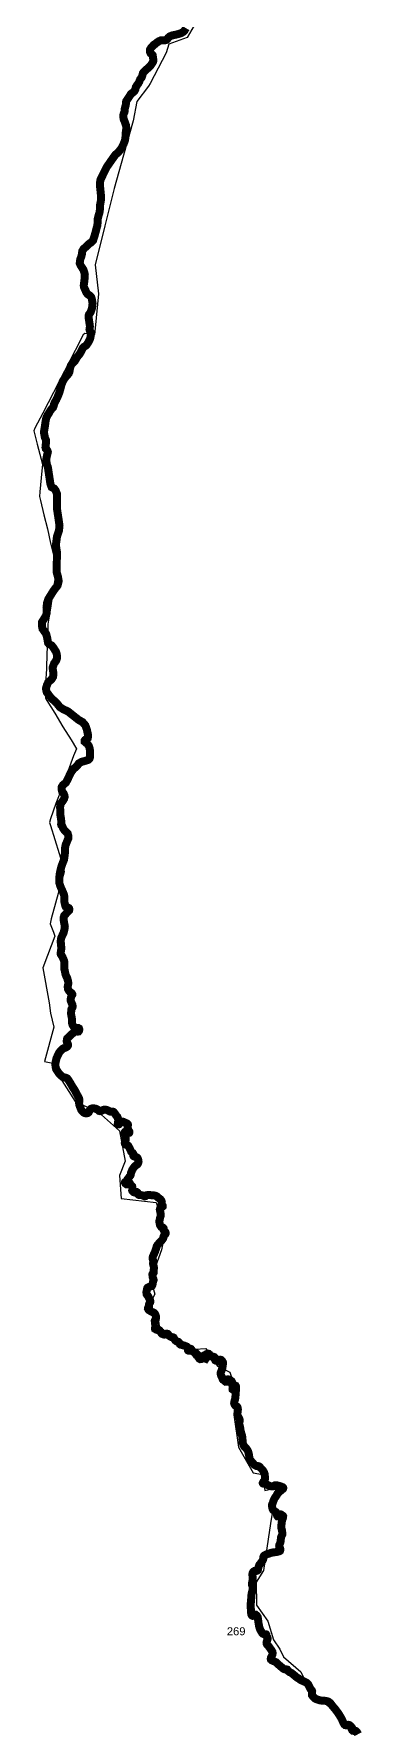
# Model space of a CAD drawing. Header units: metres. Extents: x 291186 to 378809, y 1824167 to 1998918.
# Drawn here: x 319275 to 321328, y 1846310 to 1856906 of the extents above; entities that cross this region are included whole.
import ezdxf

# ---------------------------------------------------------------- set-up
doc = ezdxf.new("R2010")
doc.units = ezdxf.units.M
for name, color, linetype in [('ARTIFICIALLY PROTECTED', 10, 'Continuous'), ('COASTLINE', 5, 'Continuous'), ('DISTRICT BOUNDRY', 86, 'Continuous')]:
    doc.layers.add(name, color=color, linetype=linetype)
doc.styles.get("Standard").update_dxf_attribs({"font": 'arial.ttf'})

msp = doc.modelspace()

# ---------------------------------------------------------------- linework, layer by layer
at = {"layer": 'ARTIFICIALLY PROTECTED', "const_width": 50, "flags": 128}
msp.add_lwpolyline([(320672.3574456022, 1847306.209012638), (320663.2188626145, 1847303.544322553), (320654.5097992783, 1847304.00599892), (320648.4702162367, 1847300.641995507), (320647.1301202862, 1847299.302945944), (320643.5987993441, 1847293.095053313), (320642.1367018266, 1847285.304433528), (320642.0156609022, 1847277.027047155), (320643.5987993441, 1847266.314650654), (320643.9638434024, 1847257.392754712), (320642.8677505855, 1847245.82866383), (320640.3105208934, 1847233.290451178), (320640.3047570399, 1847214.497258438), (320643.959040191, 1847201.715368196), (320643.959040191, 1847190.516205107), (320640.7889207382, 1847178.7808336), (320636.5265510375, 1847161.860544468), (320635.3046140847, 1847143.445228571), (320633.8434772097, 1847128.107666592), (320632.2574568409, 1847108.225576406), (320630.3092743409, 1847091.913892657), (320631.5235261556, 1847072.872313581), (320634.0778739207, 1847057.370534095), (320633.5908282957, 1847043.371433086), (320634.8089226793, 1847033.268230562), (320637.2441508045, 1847028.520637695), (320640.6544308219, 1847025.355771982), (320644.3077533307, 1847024.016722419), (320647.5960317815, 1847024.990844189), (320651.8584014822, 1847032.415947587), (320662.0230272887, 1847031.317613822), (320669.7416007602, 1847025.001272319), (320675.353708455, 1847015.883823479), (320679.9360534117, 1846980.55617666), (320685.011126463, 1846952.97528723), (320691.6712592409, 1846935.222727293), (320698.7963428716, 1846924.173655474), (320702.5390051104, 1846917.066392411), (320708.0281149751, 1846912.078653513), (320716.3866632659, 1846908.711900327), (320721.5020832922, 1846909.211027372), (320723.9968712374, 1846909.33522054), (320727.3648829953, 1846908.587118565), (320729.2362141148, 1846906.4675944), (320729.8606315827, 1846901.105510218), (320731.4821957149, 1846895.120694414), (320735.2248579538, 1846890.132955516), (320736.8627530045, 1846884.723783877), (320736.3632190301, 1846876.618266722), (320733.6186640977, 1846868.762901684), (320731.2477990039, 1846862.50321285), (320730.1248082038, 1846856.767371976), (320730.9980320169, 1846850.282840534), (320734.3670044171, 1846843.549922755), (320741.997385876, 1846835.764011716), (320748.3597195534, 1846827.659083155), (320760.8346199216, 1846809.204331513), (320767.0903223084, 1846799.300662089), (320768.3381966021, 1846790.821976837), (320766.4668654827, 1846780.097808472), (320759.4810749795, 1846766.381820798), (320757.60974386, 1846761.345228663), (320756.736520047, 1846755.110260744), (320757.9843943407, 1846750.746430653), (320763.4735042054, 1846745.882884923), (320777.4450852123, 1846740.14704405), (320789.0477224097, 1846734.535984937), (320797.5301935516, 1846726.680619899), (320807.8849564553, 1846717.078898794), (320833.0038302289, 1846696.065532449), (320839.2412804129, 1846691.576332004), (320845.7284975843, 1846689.456219246), (320852.8391715811, 1846688.957680793), (320855.45884302, 1846689.581001007), (320859.4512722459, 1846688.459142341), (320863.8173913105, 1846683.097058158), (320867.6849370431, 1846677.361217285), (320873.5486973887, 1846673.246362123), (320886.3972875953, 1846667.011982797), (320910.1654983535, 1846647.50894664), (320921.1437180829, 1846638.282159413), (320931.9970543186, 1846632.171973255), (320941.0760843031, 1846625.08825392), (320945.1001558747, 1846622.79758461)], dxfattribs=at)
at = {"layer": 'COASTLINE', "const_width": 50, "flags": 128}
msp.add_lwpolyline([(320226.1342127725, 1856942.01557769), (320217.705641386, 1856927.367449018), (320210.340937854, 1856919.392596197), (320198.614028071, 1856911.885348811), (320182.8567181506, 1856906.391862022), (320165.4496589517, 1856901.99747354), (320140.3484104289, 1856896.504487936), (320126.7884458915, 1856891.560800893), (320114.8793907943, 1856881.856359265), (320112.2133402719, 1856878.006257495), (320109.2781323422, 1856872.87312259), (320103.4077164833, 1856868.289787431), (320093.6844051566, 1856865.723219979), (320080.109358523, 1856866.823320654), (320069.4683596577, 1856865.723219979), (320057.9108334153, 1856860.773518718), (320043.7847101942, 1856851.423915941), (320031.1273510991, 1856841.157144948), (320024.4947093075, 1856837.591716154), (320014.220321393, 1856825.125244995), (320008.3499055341, 1856819.625242804), (320001.3796568226, 1856808.075939862), (320000.4619692843, 1856795.242601416), (320005.5980030801, 1856783.876230933), (320014.9547034562, 1856776.176528576), (320018.2565223365, 1856772.143494347), (320019.3575153504, 1856763.343691316), (320020.2752028887, 1856755.460555316), (320022.6593342306, 1856743.1775178), (320021.0026239843, 1856733.155324998), (320007.9774937771, 1856712.255416909), (319995.5022799963, 1856698.505912617), (319979.1753309087, 1856684.206608579), (319960.2797848426, 1856665.506901841), (319956.4025259886, 1856660.109141353), (319954.5683110731, 1856650.392671289), (319949.7977280667, 1856635.17670022), (319939.1578893626, 1856621.793562029), (319933.8373899301, 1856606.943957061), (319927.6003631201, 1856595.577586578), (319919.5279612336, 1856584.944449482), (319912.1725389913, 1856573.285387065), (319909.9717131249, 1856561.185783193), (319905.384435594, 1856551.286380671), (319892.9103819744, 1856539.003343155), (319882.0860776335, 1856530.753339869), (319872.1794608314, 1856515.537368799), (319858.0533376103, 1856494.454528252), (319851.9856943411, 1856484.852328327), (319850.1503192642, 1856472.935656914), (319849.9670137888, 1856462.485953462), (319846.1141183208, 1856449.653116201), (319842.6289939652, 1856436.636845297), (319842.2554220468, 1856429.044396492), (319841.7043454593, 1856418.59469304), (319836.3838460266, 1856407.411756199), (319833.9997146846, 1856397.695286136), (319834.7329365864, 1856384.679015232), (319836.7516171387, 1856372.02911043), (319840.7576538899, 1856363.146110718), (319846.2684197653, 1856348.094528269), (319850.8603379412, 1856335.429587922), (319853.2479497669, 1856319.0929676), (319851.4114145287, 1856302.206046348), (319848.6560315911, 1856284.768322981), (319848.1119159709, 1856264.794103251), (319845.0073245009, 1856242.270857537), (319835.6587452534, 1856217.323882045), (319821.3145117198, 1856189.756712324), (319803.659178016, 1856167.519141957), (319785.4516075635, 1856151.530343898), (319774.026339702, 1856136.707802911), (319750.1188970922, 1856102.340557582), (319730.2569367156, 1856074.038650919), (319718.4871009669, 1856050.881907596), (319691.6154463968, 1855995.593704416), (319687.5699641634, 1855972.253527449), (319689.0410486119, 1855948.545982011), (319692.3405471697, 1855918.475895311), (319695.0994105914, 1855885.946494709), (319693.4438605061, 1855861.871079615), (319688.1105992998, 1855833.752606595), (319688.2927446141, 1855812.138008956), (319684.7983389685, 1855788.246027505), (319679.2806121255, 1855771.705926147), (319674.499587668, 1855751.673568978), (319673.5772594846, 1855731.891303033), (319672.1061750361, 1855711.308143749), (319663.6462792963, 1855679.697414919), (319655.9219257808, 1855649.925032), (319649.2742018932, 1855629.411036221), (319644.8597883866, 1855614.892213233), (319634.193265974, 1855604.600382999), (319619.8490324404, 1855594.492487592), (319584.8133232458, 1855561.687435341), (319576.876660224, 1855547.668293617), (319575.9531718792, 1855533.464715879), (319572.2615388233, 1855517.416778012), (319565.6161352582, 1855500.077286869), (319562.4790592736, 1855483.660476976), (319561.7353959206, 1855472.883499838), (319567.0002958171, 1855459.671102024), (319576.5817417027, 1855445.245270935), (319584.8794707975, 1855432.752204671), (319587.8606424592, 1855423.789282493), (319591.2487929599, 1855413.602774397), (319593.3151692026, 1855400.350323512), (319591.9808371055, 1855387.015744242), (319591.8540323274, 1855376.549379705), (319590.1556168144, 1855360.063472365), (319587.6022296915, 1855342.810039473), (319586.8750235019, 1855335.294292719), (319587.4831100515, 1855325.5636697), (319590.5158576613, 1855318.775424159), (319596.7004725213, 1855306.0470959), (319602.658375808, 1855291.093296697), (319611.5116548619, 1855279.456220256), (319623.3976815254, 1855272.54613592), (319628.3930212694, 1855267.643743038), (319634.0925117887, 1855260.370496689), (319637.1252593987, 1855251.521586305), (319639.1867976852, 1855237.702006225), (319641.9765028036, 1855222.79176292), (319640.156085724, 1855207.466561399), (319638.4008209264, 1855192.689845092), (319631.9070506507, 1855173.009137446), (319627.2978890947, 1855163.796476455), (319620.0191027026, 1855154.170034435), (319617.9575644161, 1855148.229951716), (319617.593481, 1855138.168539311), (319618.199646265, 1855126.167712264), (319621.232393875, 1855107.107298204), (319624.5081839763, 1855086.099229199), (319625.1143492413, 1855077.855981232), (319624.5081839763, 1855070.825235287), (319623.4168943706, 1855066.09765459), (319622.5676866143, 1855060.521322477), (319623.6589762198, 1855054.944990365), (319627.662933153, 1855046.904218464), (319630.4516776292, 1855037.812807675), (319631.1798444611, 1855026.538893248), (319628.3872574157, 1855008.803991108), (319624.0211383511, 1854996.681325265), (319616.247621196, 1854980.605078803), (319607.7584255582, 1854967.876750543), (319601.0877257154, 1854959.512252374), (319596.1154413858, 1854956.117835307), (319589.0806581273, 1854951.875255418), (319584.7145390626, 1854948.723338756), (319581.4397096037, 1854945.207671486), (319579.0140879012, 1854940.116340182), (319571.0004101812, 1854923.472101268), (319558.7368511101, 1854902.681811752), (319546.3657001058, 1854889.225982279), (319542.9698297222, 1854883.770900368), (319539.0897956404, 1854875.891403008), (319529.7350613279, 1854860.700989333), (319521.8510703127, 1854853.427742984), (319513.3618746751, 1854845.305745219), (319506.6911748323, 1854835.486833218), (319499.8792605779, 1854814.329261536), (319497.3325979506, 1854796.145851366), (319492.2383120541, 1854784.145024319), (319482.7663793859, 1854772.838148672), (319473.0638925759, 1854762.41298566), (319464.4392463795, 1854750.247352513), (319455.2218839097, 1854735.579021019), (319449.8855161643, 1854721.153778522), (319444.9026647696, 1854706.442479723), (319441.0216700455, 1854689.229071171), (319436.5306674875, 1854674.534252982), (319432.7707136878, 1854662.41158714), (319422.8184598905, 1854637.640641715), (319413.5857271447, 1854618.684997248), (319405.7026967718, 1854604.623505357), (319400.9110131869, 1854593.972322551), (319397.8062174075, 1854579.231594092), (319394.3133221559, 1854571.861229862), (319385.1929845542, 1854562.35721523), (319377.8190945784, 1854553.047436359), (319367.5181276411, 1854534.965264222), (319358.7858895121, 1854521.582420308), (319351.8000990087, 1854505.678043064), (319348.2005724664, 1854488.013183516), (319346.6183946668, 1854477.552116317), (319343.9410846924, 1854456.751232123), (319337.8880860579, 1854422.090389435), (319338.7036794074, 1854410.271449061), (319343.557794023, 1854384.86488709), (319346.9083396752, 1854377.589688275), (319350.8378057847, 1854367.31139003), (319351.4144059196, 1854356.644673552), (319347.9478441434, 1854336.204351942), (319347.2540677238, 1854322.461864237), (319348.6404604019, 1854316.225621548), (319355.5747441153, 1854308.48833033), (319358.8197150949, 1854303.459943053), (319361.9393886611, 1854294.105829613), (319359.3974753909, 1854282.788074057), (319356.161785701, 1854270.431362373), (319352.4423087756, 1854250.156932937), (319353.1813314834, 1854235.382004507), (319356.3230481131, 1854215.435349942), (319362.4220157356, 1854198.628618261), (319371.1499087212, 1854140.778358292), (319378.2408142015, 1854094.013304125), (319385.8039053052, 1854074.173903111), (319400.9300875123, 1854066.616036058), (319410.8564270557, 1854053.861884814), (319419.8372351908, 1854030.715666371), (319419.0657279684, 1853940.275863623), (319428.8922936452, 1853876.817846728), (319434.9402141736, 1853834.512836254), (319431.91683399, 1853805.050686738), (319419.0657279684, 1853765.011532826), (319412.2613823136, 1853712.885805846), (319419.8209929335, 1853663.781722134), (319418.309302842, 1853624.498354927), (319417.9983796304, 1853579.854816094), (319417.9983796304, 1853540.126897953), (319425.5707520239, 1853513.64128507), (319429.8297039247, 1853487.628790655), (319422.7306773159, 1853460.19744202), (319399.0668685659, 1853429.928886132), (319364.9906127143, 1853375.538806146), (319357.4182403208, 1853352.837138637), (319353.6256732372, 1853323.757393136), (319355.5190563758, 1853291.123746092), (319350.3134129056, 1853271.73290549), (319337.5342368807, 1853250.922709484), (319325.7029125862, 1853232.004486165), (319324.756221017, 1853210.249055593), (319329.0151729178, 1853189.438859586), (319342.2676947275, 1853170.520636267), (319351.7334502597, 1853157.278331011), (319357.9066682015, 1853133.373318754), (319363.5856574564, 1853101.212790179), (319369.2658068723, 1853094.591136365), (319385.8305890136, 1853086.078011049), (319398.1352590925, 1853070.470614637), (319404.7609399168, 1853058.646662415), (319413.2800038796, 1853046.350092909), (319418.0134617264, 1853031.688432248), (319419.4323389192, 1853007.56791052), (319414.7000412337, 1852992.433632576), (319400.9753338007, 1852973.042290789), (319391.9864045367, 1852947.75551199), (319393.8797876755, 1852930.729261359), (319397.1920480069, 1852911.338420756), (319394.8264792449, 1852890.055607467), (319385.8340694971, 1852875.393946806), (319364.0624837246, 1852855.056869268), (319356.0167655465, 1852837.557500168), (319350.7890790128, 1852818.985595558), (319351.7172080024, 1852806.00941944), (319355.9831208707, 1852792.847804939), (319369.9096963589, 1852773.630875468), (319384.0068155492, 1852756.020243339), (319406.8237065961, 1852735.814977408), (319422.5902978063, 1852719.131537192), (319437.4310803492, 1852700.779652717), (319458.9485908108, 1852686.87678587), (319487.1439893525, 1852674.086549319), (319554.5853222173, 1852620.852201523), (319579.070525123, 1852606.949334676), (319596.1364969185, 1852587.114444325), (319600.21794415, 1852577.104781144), (319606.710206432, 1852558.752896669), (319612.6455913202, 1852529.464157099), (319613.8316059159, 1852518.748626051), (319611.6970588178, 1852507.204547339), (319604.849307808, 1852502.482872431), (319598.171419728, 1852498.219293186), (319595.0181014861, 1852495.624158199), (319592.0492488806, 1852491.546017336), (319592.4205004766, 1852484.872741487), (319598.9127627585, 1852479.311594748), (319610.0433496658, 1852470.043183912), (319618.5763355635, 1852458.364575287), (319623.0278742297, 1852445.20346197), (319625.8099408759, 1852428.334583372), (319624.7066275395, 1852403.926882743), (319625.4491307311, 1852387.614319292), (319622.1101866913, 1852377.047839778), (319616.5448932377, 1852371.486693039), (319593.9136279886, 1852364.442540424), (319573.879963749, 1852359.066832068), (319555.5157715293, 1852349.057168886), (319547.3540372273, 1852336.637307915), (319536.22345032, 1852324.95869929), (319522.3119569278, 1852314.577658158), (319516.7025773473, 1852306.500062449), (319505.9432420357, 1852292.226318837), (319493.5155948656, 1852265.533215439), (319483.6832283825, 1852244.400757595), (319474.7523071805, 1852229.113618281), (319464.9211008585, 1852220.401021408), (319456.3881149608, 1852213.727745559), (319449.1533494873, 1852202.605452081), (319447.8551290631, 1852188.517146852), (319451.9354161336, 1852171.648268253), (319460.4684020313, 1852161.214101531), (319465.8480696869, 1852148.979177758), (319466.9606643132, 1852139.154952958), (319463.9929718691, 1852128.588473444), (319453.9761397493, 1852112.09047161), (319443.7609200579, 1852099.762828646), (319440.7932276138, 1852090.679355008), (319438.5668782002, 1852075.108545087), (319440.0507244223, 1852052.863958132), (319440.0484040998, 1852029.973343947), (319442.8304707459, 1852012.548651385), (319445.0568201597, 1851997.904031008), (319446.5406663818, 1851981.591467557), (319445.0568201597, 1851968.986168204), (319446.5406663818, 1851963.239583082), (319452.848463027, 1851956.195931653), (319457.6689329664, 1851943.128038712), (319468.2426424799, 1851927.927604372), (319478.0738488018, 1851918.844130734), (319486.0499573058, 1851910.502410626), (319489.7601529417, 1851898.45342642), (319490.3170303355, 1851881.214172241), (319479.7398403382, 1851855.178623324), (319473.2127732192, 1851840.059380924), (319469.6533985442, 1851819.603522584), (319469.6533985442, 1851795.590755592), (319466.9827073768, 1851772.467090467), (319462.8293301483, 1851746.082215732), (319454.8102956786, 1851726.630731767), (319446.503541222, 1851703.210365229), (319440.2734753796, 1851678.307995185), (319435.5272557593, 1851655.480530287), (319433.1535658687, 1851623.166639157), (319434.6374120907, 1851599.74627262), (319440.5809181076, 1851581.245536254), (319447.1068250653, 1851565.829592442), (319455.4135795219, 1851547.449140433), (319463.4233327018, 1851527.882885145), (319465.7970225925, 1851511.281138054), (319464.3131763704, 1851492.604485817), (319467.5778700911, 1851474.392431907), (319471.4342460429, 1851458.383586455), (319473.3242266278, 1851454.035297544), (319476.8757210574, 1851451.373090436), (319486.6425708988, 1851449.090525951), (319492.6043167547, 1851446.174635167), (319495.6476314293, 1851442.244598275), (319496.4094207403, 1851436.793047924), (319495.267217095, 1851431.087813898), (319488.0374234581, 1851423.22715152), (319478.2705736164, 1851413.211649386), (319464.0530681917, 1851397.176604448), (319461.7696215433, 1851389.062258395), (319461.2624024308, 1851379.934354827), (319461.7696215433, 1851365.60799599), (319465.0694277011, 1851347.933130358), (319467.2260695712, 1851335.12828498), (319468.2405077961, 1851328.662588521), (319466.7188504589, 1851316.569940932), (319463.2941608074, 1851301.863350879), (319459.6158616, 1851288.42459061), (319450.8576861298, 1851270.756788096), (319445.4031593864, 1851258.459310069), (319443.4943632187, 1851246.497918767), (319442.2263154378, 1851232.805474823), (319444.0015823312, 1851225.452179796), (319443.4943632187, 1851218.60625212), (319444.7633716422, 1851209.604896093), (319446.9257773659, 1851199.161486692), (319446.0371832768, 1851188.891712288), (319444.1351116052, 1851177.60838037), (319441.8516649568, 1851163.113683874), (319442.7392984037, 1851157.028218631), (319446.7980119455, 1851151.449532146), (319453.393781692, 1851140.292747768), (319459.7397844511, 1851126.045849016), (319464.0521075494, 1851114.889064638), (319465.9551398632, 1851103.859416395), (319465.8273744429, 1851092.018686702), (319464.3047564634, 1851082.510551918), (319465.0665457744, 1851064.760934947), (319468.109860449, 1851053.731286704), (319472.6834782415, 1851029.963304116), (319483.0843519735, 1851007.776282903), (319488.9337026851, 1850987.300890756), (319489.9481409101, 1850975.510191486), (319489.0605074632, 1850968.284032594), (319487.538850126, 1850962.325114893), (319486.2698417026, 1850954.211357433), (319487.9192644602, 1850940.5261), (319494.6418389847, 1850927.539255926), (319499.7159513938, 1850921.8340219), (319507.8333784777, 1850916.002240332), (319511.7662478836, 1850912.959213414), (319514.8095625585, 1850907.887894279), (319514.9363673366, 1850903.957857387), (319512.2773095653, 1850899.588729957), (319509.1062294701, 1850893.629812256), (319507.0773530204, 1850887.670894554), (319504.9207111501, 1850876.007331419), (319505.1743207063, 1850866.625155582), (319512.1572292828, 1850848.813147731), (319515.8364891328, 1850841.206757622), (319517.6117560262, 1850830.430204461), (319516.090098689, 1850824.598422894), (319512.4117994813, 1850819.146283949), (319509.1100720392, 1850812.401005713), (319508.7296577049, 1850806.188404336), (319508.0956338143, 1850799.469024201), (319507.0821562316, 1850787.35754163), (319508.603813569, 1850774.932927469), (319511.774893664, 1850760.860252307), (319513.4310409177, 1850742.167120414), (319513.8124158943, 1850725.30510201), (319517.744324658, 1850713.134171524), (319525.1009230732, 1850702.104523281), (319533.0915453787, 1850697.413435363), (319544.507817978, 1850696.525836796), (319552.2448307275, 1850696.019058038), (319556.6849192459, 1850693.483398471), (319558.3333813615, 1850688.665763012), (319558.0797718053, 1850682.580297769), (319556.8203698045, 1850678.079325459), (319554.0297040436, 1850674.529519783), (319549.210161833, 1850673.641921216), (319539.1897024353, 1850675.290570809), (319532.8475422451, 1850673.895604891), (319526.1249677205, 1850669.711884324), (319510.7767863576, 1850657.160722622), (319490.3352797403, 1850637.332783011), (319483.6127052158, 1850631.247317768), (319481.710633544, 1850625.795767417), (319480.0612107862, 1850613.624248338), (319481.0766096534, 1850607.792466771), (319485.888466726, 1850598.736371575), (319488.045108596, 1850593.791599981), (319488.045108596, 1850587.579587198), (319484.3668093886, 1850581.113302145), (319478.0246491983, 1850576.04198301), (319470.4144412269, 1850572.492177335), (319461.6620296104, 1850570.337337577), (319455.9538933108, 1850567.040626984), (319449.9921474549, 1850561.208845416), (319438.4500307198, 1850549.291598606), (319431.3374354382, 1850540.001243311), (319415.9719625145, 1850507.103002783), (319413.1812967539, 1850492.777232539), (319410.390630993, 1850482.380910595), (319409.6298023243, 1850470.843895001), (319410.0130985856, 1850454.820033334), (319413.8182025712, 1850439.099297173), (319429.5535227644, 1850415.217127502), (319441.0966001418, 1850402.158598449), (319454.944258297, 1850390.56390072), (319463.9493188278, 1850387.901693611), (319475.365591427, 1850385.112350369), (319483.1026041766, 1850381.435997152), (319491.2209919025, 1850370.53289645), (319501.7486704126, 1850353.670878046), (319519.394708058, 1850324.055810467), (319532.2058332166, 1850304.405037414), (319543.6211451736, 1850282.091468659), (319550.9931138649, 1850268.729225507), (319557.4620788332, 1850255.92438013), (319559.4919159251, 1850247.429802861), (319558.8674984571, 1850237.975818652), (319557.5994506759, 1850227.706632842), (319558.3602793447, 1850217.183763356), (319564.5756347568, 1850200.702564762), (319569.903356722, 1850187.010120817), (319576.6547505145, 1850176.915158598), (319585.2803573529, 1850168.547717464), (319590.9884936525, 1850165.251595463), (319598.2182872896, 1850163.603534463), (319606.71708935, 1850163.856629546), (319612.0438506731, 1850165.124459329), (319617.3715726383, 1850169.30876849), (319622.1911148489, 1850179.197723084), (319627.5188368142, 1850187.184933002), (319630.5823249763, 1850190.512839036), (319637.431704279, 1850193.428729819), (319648.847016236, 1850194.316328387), (319661.4045318383, 1850191.907216361), (319671.9322103485, 1850186.709349685), (319678.9093550715, 1850181.63803055), (319682.587654279, 1850178.215361009), (319688.9922562162, 1850176.69208177), (319695.968440297, 1850178.087047688), (319707.13110334, 1850183.791693121), (319716.2629686486, 1850186.327352689), (319723.2391527295, 1850186.200805148), (319734.6554253287, 1850182.904683147), (319749.6222317151, 1850175.170568311), (319756.5993764381, 1850173.015728554), (319763.3219509627, 1850172.634908744), (319768.0146883951, 1850173.39595977), (319771.4393780466, 1850172.888592419), (319774.3568485854, 1850171.113983878), (319776.89390479, 1850167.944409419), (319782.7922482567, 1850159.432762947), (319790.4034168703, 1850148.656209786), (319796.9991866168, 1850140.922683543), (319800.8033299602, 1850131.877771618), (319802.0723383836, 1850122.115953159), (319801.9455336055, 1850113.875059565), (319800.8033299602, 1850103.605873754), (319800.2259839628, 1850099.390957747), (319799.7764033859, 1850096.947118721), (319800.2759373604, 1850095.651036463), (319802.0223849862, 1850094.204862935), (319804.7160258788, 1850094.054771666), (319807.8592473484, 1850095.102467587), (319810.3040818963, 1850097.645190273), (319812.9477693913, 1850102.033741279), (319816.5405714379, 1850105.67419031), (319821.7290002757, 1850109.713116946), (319826.989477283, 1850111.072767271), (319831.4295658015, 1850110.723731495), (319837.765962138, 1850108.579486415), (319844.4520322568, 1850105.138570485), (319853.0824423066, 1850101.698243147), (319859.1450555997, 1850098.490998722), (319861.9885566846, 1850095.84821519), (319863.2364309783, 1850092.706893205), (319863.3853305284, 1850089.764515727), (319862.5849274017, 1850086.76804098), (319861.9897646873, 1850072.800020107), (319864.6662566608, 1850061.804025204), (319865.2614193754, 1850057.643188846), (319871.2095660371, 1850050.8080303), (319872.7583170439, 1850047.720713834), (319872.8092310835, 1850045.050266421), (319871.8035685906, 1850042.783560182), (319870.8427963806, 1850041.221467562), (319868.8300753403, 1850040.703643188), (319868.8300753403, 1850040.703643188), (319861.6927634105, 1850043.675167973), (319855.3678102395, 1850048.426437098), (319849.1958797048, 1850050.424763768), (319847.4530786722, 1850049.585377137), (319845.3358231347, 1850047.771332851), (319843.2694816368, 1850045.302184317), (319842.1099864307, 1850041.523415881), (319842.9159652856, 1850035.729304279), (319845.0841348629, 1850028.22179783), (319848.4559891901, 1850020.894989498), (319849.1121078524, 1850015.453445232), (319849.7163518331, 1850009.911251526), (319849.9680401049, 1850003.802242554), (319849.0102797732, 1849998.260048848), (319846.4357585206, 1849992.441804925), (319844.8727935661, 1849988.108581681), (319843.8641191946, 1849982.163201623), (319843.4106960487, 1849977.549219416), (319844.2176355458, 1849973.821069997), (319847.8469419982, 1849968.883361521), (319854.8538666311, 1849964.902705613), (319862.213346973, 1849962.736093991), (319865.0866279681, 1849960.166296017), (319868.2625112745, 1849954.422803432), (319872.6593708915, 1849947.142493964), (319875.1291821377, 1849942.154755066), (319877.6998608214, 1849936.158755992), (319881.3829632403, 1849928.734241186), (319883.701953652, 1849923.29269692), (319887.943189223, 1849918.392069817), (319892.8328583186, 1849915.570353948), (319895.2018021279, 1849913.000555974), (319896.9155879169, 1849909.62497389), (319897.2691042681, 1849906.551340125), (319896.9242336973, 1849901.642472717), (319896.9751477369, 1849898.720107408), (319897.9329080686, 1849896.704764242), (319900.6544075868, 1849894.386884164), (319905.2424350131, 1849892.472190438), (319911.7584714521, 1849890.894172031), (319916.2456314412, 1849889.583963535), (319920.3792750793, 1849887.115403595), (319923.5042443459, 1849883.235397126), (319925.6214998837, 1849878.650255986), (319927.5888952289, 1849873.352328464), (319928.7551149306, 1849869.451721233), (319929.057717242, 1849864.916610516), (319929.3094055137, 1849860.684625305), (319928.3516451821, 1849856.351402062), (319925.3246614257, 1849849.075801339), (319922.4513804307, 1849844.641928656), (319919.3763645614, 1849842.324048578), (319914.7383837378, 1849839.452302285), (319904.1876498132, 1849830.268482362), (319897.2508520651, 1849821.159413777), (319889.9115452107, 1849809.469952541), (319881.9199622627, 1849789.518996948), (319880.3877378604, 1849779.68419293), (319878.8526315316, 1849774.495743746), (319873.126243029, 1849768.530351518), (319865.1413845769, 1849756.438292524), (319860.9433779073, 1849751.783108792), (319859.6897397602, 1849748.943146532), (319859.3554362542, 1849746.131436747), (319858.2699105022, 1849743.792955907), (319856.2640894665, 1849740.814085649), (319850.716380424, 1849736.155370358), (319848.1812455041, 1849735.125332233), (319846.1206678599, 1849733.900469754), (319844.783453836, 1849732.536699276), (319844.4770089555, 1849731.088759969), (319844.5605848322, 1849729.752653373), (319845.2291918438, 1849728.444210657), (319846.8180941394, 1849728.130490474), (319849.0189255534, 1849727.824422003), (319851.4800910195, 1849726.336458357), (319852.3264168493, 1849724.198099209), (319852.6386255833, 1849720.768366549), (319853.886499877, 1849719.833091932), (319856.8279864722, 1849719.833091932), (319860.6157988973, 1849721.213931612), (319863.5121353065, 1849724.732541848), (319865.7850148901, 1849727.449488125), (319867.2999477316, 1849727.895053188), (319871.5786483506, 1849727.449488125), (319874.9207227677, 1849725.534205806), (319877.2377918951, 1849720.857244124), (319879.3771422046, 1849716.670580591), (319881.427152784, 1849714.710565187), (319887.41867855, 1849709.650429324), (319890.0479564114, 1849706.844605471), (319890.9836219712, 1849703.68209413), (319890.9836219712, 1849698.559567386), (319890.804942511, 1849693.336979795), (319889.7799372211, 1849686.96722403), (319889.5128786733, 1849682.323223569), (319890.804942511, 1849678.447925846), (319895.0432961552, 1849673.890448588), (319899.0981671281, 1849670.549593503), (319903.733266025, 1849669.168753822), (319909.4817492996, 1849669.569585801), (319912.8238237167, 1849670.950425482), (319915.363761848, 1849671.485456714), (319918.0381898954, 1849671.262379886), (319921.1856006407, 1849669.648321769), (319924.0537317178, 1849665.783754247), (319927.1037708884, 1849656.724127492), (319930.5793745794, 1849654.051325706), (319934.7687354683, 1849652.804096685), (319940.918767207, 1849652.581608449), (319948.0044645052, 1849651.779944492), (319959.0806697448, 1849648.78577081), (319966.1221774993, 1849645.444915726), (319968.8407950906, 1849644.821595512), (319972.2722092377, 1849645.444915726), (319975.035016373, 1849647.538541789), (319976.7728182186, 1849650.077732916), (319979.3396543331, 1849651.678706459), (319986.7817499092, 1849652.391492841), (320004.1175001051, 1849652.169004606), (320017.3974186857, 1849650.965920076), (320027.7598667275, 1849649.978260663), (320036.0482881332, 1849648.330199662), (320041.79773205, 1849645.657986469), (320047.9026136023, 1849641.470734343), (320051.6888887016, 1849636.68402717), (320066.5841988227, 1849625.892515672), (320072.7284127336, 1849616.961903403), (320074.9628832759, 1849610.263568313), (320074.0312738027, 1849601.891275931), (320074.4036855597, 1849592.588283342), (320074.9220038854, 1849590.44118032), (320075.6834270742, 1849589.63921589), (320077.1983599157, 1849588.354905496), (320079.6307061139, 1849586.42373116), (320080.7047041589, 1849584.993449649), (320080.9909755519, 1849582.776807604), (320080.775791686, 1849580.988661418), (320079.4750507992, 1849579.323112092), (320076.9120885226, 1849577.627794165), (320072.0473961259, 1849574.409955062), (320067.0633344279, 1849571.477846525), (320066.2500723865, 1849570.521616998), (320064.015601844, 1849567.54457918), (320062.525954816, 1849561.962883864), (320064.5736393991, 1849551.357311934), (320067.3661474964, 1849537.961142937), (320068.1109710105, 1849523.821215672), (320064.0260432953, 1849509.414156898), (320060.4887116837, 1849493.413330404), (320060.1162999267, 1849482.063499019), (320063.4680057403, 1849465.69079339), (320071.2874924773, 1849453.783143303), (320075.6843877164, 1849451.569374047), (320079.720045844, 1849450.119080366), (320083.7547433294, 1849447.898906762), (320086.2485706324, 1849445.044229673), (320087.3360176689, 1849441.555049098), (320086.9738555375, 1849436.796861553), (320087.0641559099, 1849433.488379096), (320089.1074419936, 1849429.436503408), (320091.1929963366, 1849427.125097856), (320095.454405395, 1849423.363987216), (320098.1297940846, 1849420.781240192), (320098.9453793622, 1849418.469834639), (320099.3988025081, 1849414.935332387), (320098.7647786175, 1849411.475581473), (320095.7272277965, 1849406.626750574), (320092.0095422563, 1849403.454821742), (320088.0737909234, 1849398.676622028), (320086.1880501701, 1849394.54410907), (320084.9555461525, 1849389.468669783), (320083.8671384737, 1849382.726334513), (320079.0783368155, 1849374.870969475), (320071.824527122, 1849366.967928386), (320065.1509453526, 1849360.660563501), (320047.146588145, 1849339.528889921), (320043.6652206003, 1849333.583509863), (320039.3010228203, 1849318.170019359), (320035.0943703707, 1849307.366979504), (320032.404572047, 1849297.848838635), (320027.6167310308, 1849287.697960061), (320020.0670435218, 1849270.551651134), (320017.4560178634, 1849261.633875344), (320017.8892675219, 1849253.350603039), (320019.993074068, 1849246.317502721), (320021.5887008593, 1849240.082534801), (320021.6617096709, 1849237.666359657), (320020.1381310489, 1849224.616070909), (320021.4446045204, 1849216.495838924), (320024.780915084, 1849207.471527762), (320025.7963139512, 1849199.496089708), (320025.5792088007, 1849193.91328307), (320024.271774687, 1849186.861936362), (320024.4898404797, 1849180.409188954), (320024.7069456302, 1849175.406735225), (320024.2746566138, 1849168.200588502), (320020.9383460502, 1849162.980355284), (320016.7307329582, 1849159.355209677), (320015.8603910722, 1849156.45521091), (320017.0938557321, 1849152.612285814), (320018.328281034, 1849147.148375006), (320017.602996129, 1849140.768024562), (320019.1256141085, 1849135.620776903), (320021.3024294662, 1849129.9655733), (320023.1872095772, 1849125.451063346), (320023.5503323508, 1849120.665800513), (320021.881696748, 1849115.37317033), (320019.2706710896, 1849109.500187238), (320018.7605700504, 1849105.401812687), (320018.1803421263, 1849098.368712369), (320016.729772316, 1849092.568714835), (320014.9160797321, 1849088.218422387), (320012.8122731861, 1849084.883453235), (320009.9735753124, 1849083.34428198), (320001.7764149212, 1849081.024047529), (319991.8232004814, 1849077.174059314), (319986.3100745603, 1849074.491251443), (319984.0612110334, 1849071.373473187), (319982.5270653467, 1849066.275667358), (319980.8593903859, 1849057.213097637), (319978.900640821, 1849047.497189448), (319979.2637635946, 1849038.706549792), (319980.2071142925, 1849032.616375803), (319982.6000741582, 1849029.136024127), (319986.0093935334, 1849026.163628395), (319989.5695337431, 1849020.844511517), (319995.5168699652, 1849008.591766574), (320001.9080229105, 1848995.067071696), (320003.5766585136, 1848989.992221002), (320003.5036497018, 1848985.3517521), (320001.7629659296, 1848981.146842177), (319997.2652388755, 1848974.984271223), (319995.1614323295, 1848969.882345241), (319994.6532525748, 1848964.300127197), (319995.8146690654, 1848957.194629913), (319995.8146690654, 1848953.787263796), (319995.0163753486, 1848951.829602765), (319992.185362613, 1848950.8637213), (319989.1249986063, 1848947.712872955), (319988.3408722947, 1848942.815886281), (319990.412217229, 1848938.868250298), (319996.9751249134, 1848932.28477649), (320006.8399602654, 1848926.049808571), (320019.026667956, 1848920.249222444), (320025.7722978948, 1848916.914253291), (320031.0865708684, 1848912.23729161), (320035.148166337, 1848905.421970782), (320038.1223147693, 1848895.923842082), (320038.4883194696, 1848887.267990272), (320037.9801397148, 1848879.582728673), (320036.8917320361, 1848873.855128104), (320035.6880472863, 1848870.011614415), (320035.1135832157, 1848869.488355047), (320034.2720605973, 1848869.255860728), (320032.9127518017, 1848869.238202931), (320031.5880261273, 1848869.023366408), (320031.1586190378, 1848868.344129839), (320031.0154833414, 1848866.662519025), (320032.1970733192, 1848862.252778664), (320032.4660531515, 1848859.12263995), (320032.5150459066, 1848849.894086942), (320033.8897249784, 1848845.81925612), (320035.9070737212, 1848841.450717283), (320037.5555358368, 1848838.01686447), (320037.4181639938, 1848835.636004918), (320035.4949581923, 1848833.072092877), (320035.4949581923, 1848830.279218075), (320035.7706625205, 1848827.512829968), (320034.9003206344, 1848824.903007655), (320032.7936321615, 1848821.744027874), (320032.0606621184, 1848819.409078593), (320032.7014105049, 1848816.75334601), (320041.0186511783, 1848811.844478602), (320046.4126574594, 1848810.086350671), (320052.2764178051, 1848810.086350671), (320056.9662733108, 1848810.086350671), (320060.1325501946, 1848807.976832591), (320063.4160254339, 1848801.764819807), (320066.6995006732, 1848799.538171677), (320069.7485792015, 1848797.310934954), (320071.1549594679, 1848793.677549043), (320072.679498732, 1848789.10653414), (320075.7285772603, 1848785.94225702), (320081.7095359612, 1848784.184129088), (320086.1649947559, 1848781.956892366), (320090.1516601284, 1848780.902133325), (320094.6080795654, 1848781.488372167), (320100.588077624, 1848785.238888129), (320103.5199577968, 1848786.410777218), (320106.9206313916, 1848786.410777218), (320111.2588918309, 1848785.590278277), (320114.5423670702, 1848782.660261257), (320116.9727901139, 1848777.899664451), (320120.3129451165, 1848773.998523515), (320123.990283682, 1848771.719490589), (320130.0211957804, 1848768.11788871), (320136.9339774721, 1848764.736420694), (320140.9792420223, 1848764.221990225), (320144.4391389505, 1848764.015008135), (320148.4415110859, 1848762.295524634), (320151.4569671351, 1848757.811621528), (320155.3552534198, 1848750.754388888), (320158.8846530774, 1848745.168050691), (320162.6359610967, 1848742.301013144), (320165.3564999725, 1848739.654698052), (320169.5487427883, 1848738.111406644), (320175.2117289018, 1848737.081957112), (320179.4030110754, 1848735.317943249), (320182.7133842979, 1848732.157197688), (320185.2129754545, 1848726.938141657), (320187.9952710911, 1848721.273844484), (320192.092134667, 1848718.069219103), (320199.6448041534, 1848716.640355221), (320210.4185263589, 1848713.591420516), (320217.5493640291, 1848711.573412438), (320225.4802170013, 1848708.071963358), (320232.3199898814, 1848705.278499963), (320235.5554330078, 1848701.897031947), (320237.0261763054, 1848695.354818369), (320238.1443638943, 1848688.043313461), (320238.5113292371, 1848683.705970065), (320239.9273009828, 1848681.610489193), (320242.1084728439, 1848680.499825423), (320244.5422413356, 1848680.692372808), (320248.8814624168, 1848683.92669252), (320251.4550230272, 1848688.484169779), (320253.7355877486, 1848691.498355629), (320255.5002875775, 1848691.865637795), (320257.9268699223, 1848690.983336567), (320260.2074346439, 1848687.969739309), (320261.9721344725, 1848685.764280535), (320263.7742993493, 1848682.668280228), (320268.039550977, 1848677.595783907), (320273.5555588249, 1848672.891746938), (320279.6594797349, 1848669.583853074), (320284.4396356129, 1848668.260695528), (320287.6020699278, 1848665.760940146), (320288.0762377669, 1848661.332270334), (320288.851865506, 1848656.645985629), (320290.1852369606, 1848654.704216616), (320292.46484104, 1848654.189786146), (320295.8349411265, 1848654.792507269), (320299.7455487167, 1848654.851364919), (320301.7311962649, 1848653.160925207), (320302.6140265003, 1848650.146739357), (320301.5112091877, 1848645.66283625), (320301.4372397337, 1848642.869372855), (320302.6879959541, 1848640.958210688), (320305.6294825496, 1848640.002923901), (320309.3068211148, 1848638.311895597), (320310.7035949586, 1848636.180599567), (320310.262660162, 1848632.063978627), (320311.6114018929, 1848629.239908384), (320314.9947839272, 1848627.475894521), (320320.3638135094, 1848627.622454231), (320326.6207274472, 1848631.056337898), (320331.3948685631, 1848635.19411734), (320334.1163680814, 1848639.678020447), (320338.3816197088, 1848646.07308572), (320340.8821715074, 1848650.042558358), (320341.7072618098, 1848651.352338615), (320343.1809884318, 1848652.349255165), (320345.8294791383, 1848652.716537331), (320348.2560614831, 1848652.937259786), (320351.2715175324, 1848651.907810254), (320351.8594305945, 1848650.438092998), (320352.3003653911, 1848647.056624982), (320349.9477525004, 1848636.030508298), (320348.9179439993, 1848632.06103566), (320349.0649222647, 1848630.737878115), (320349.9477525004, 1848630.370007356), (320351.418495798, 1848632.57546613), (320355.0958343632, 1848643.160726496), (320356.934503646, 1848654.921996105), (320357.8163732392, 1848658.597172135), (320358.9931600058, 1848660.655482605), (320361.934646601, 1848661.611357986), (320368.1125369651, 1848661.096338923), (320371.5689278109, 1848658.303464121), (320373.8485318904, 1848651.319805633), (320375.687201173, 1848647.350332996), (320377.8937964406, 1848645.439170829), (320385.723991489, 1848644.628677973), (320393.6665816819, 1848644.040673352), (320402.8902277907, 1848640.764302395), (320406.978201457, 1848636.76330685), (320407.9340405042, 1848631.691399122), (320408.026262161, 1848627.027975085), (320408.0992709726, 1848622.544071978), (320409.350027193, 1848620.117890748), (320413.9832048055, 1848617.98659472), (320421.7788167328, 1848616.883571036), (320429.2795114866, 1848617.104293491), (320433.6927020219, 1848617.913020568), (320436.1897822642, 1848619.958582085), (320438.9137926965, 1848623.352799054), (320441.9292487457, 1848624.160937538), (320445.606587311, 1848623.132076599), (320449.0629781568, 1848619.677034431), (320453.3282297844, 1848614.752275007), (320457.6674508657, 1848607.842190671), (320458.4657445824, 1848604.240588792), (320458.6040770676, 1848600.829102522), (320458.1429687836, 1848599.123359387), (320457.081459088, 1848597.417616252), (320455.0064718099, 1848595.481144577), (320453.6221863154, 1848593.360443225), (320453.6682971438, 1848590.963103064), (320454.4982920552, 1848587.96657501), (320455.1880331968, 1848584.910599041), (320455.1592139289, 1848581.036478504), (320454.3782117729, 1848574.801510585), (320453.0765415127, 1848569.394104725), (320449.6009378216, 1848557.929486096), (320445.1224236127, 1848547.895737571), (320443.7900128003, 1848543.676112818), (320443.4931743424, 1848535.904328016), (320444.6786068894, 1848528.798830733), (320447.9447905681, 1848521.286615538), (320451.2772585626, 1848515.586678851), (320453.4242940102, 1848509.073306341), (320455.4243511923, 1848502.855407625), (320457.6453560937, 1848499.59872137), (320462.9039118164, 1848497.081896786), (320466.6840391035, 1848494.695151302), (320471.0540007371, 1848489.587927981), (320472.3124420957, 1848488.181190199), (320474.3864687315, 1848486.478978623), (320476.3115958175, 1848486.62671552), (320477.0522509987, 1848488.477252586), (320478.3106923573, 1848492.992351133), (320480.3107495393, 1848496.915913499), (320482.7546234449, 1848499.506312236), (320485.3464362581, 1848500.690561783), (320490.8999091542, 1848501.208523812), (320498.2315308705, 1848499.432149491), (320506.2019796888, 1848494.832882114), (320511.9783215888, 1848489.355433661), (320514.4961649482, 1848484.248210341), (320515.2377807716, 1848475.494063464), (320515.2377807716, 1848471.571089691), (320516.2743137685, 1848465.279616823), (320518.4242311429, 1848458.066406981), (320518.8690085085, 1848449.850234302), (320517.3137286922, 1848441.337999237), (320517.7585060577, 1848438.599275011), (320519.3137858742, 1848437.563350953), (320520.4982577788, 1848439.043662888), (320524.0526341351, 1848447.185672821), (320527.8298794953, 1848456.882157434), (320529.3851593118, 1848460.730968463), (320531.6061642132, 1848462.729831018), (320534.4948154843, 1848462.581505528), (320536.8637592936, 1848461.545581471), (320538.8638164757, 1848458.362469368), (320539.8263800186, 1848451.478871727), (320539.1596942914, 1848438.303212624), (320536.9386893897, 1848407.243737297), (320535.5323091235, 1848392.218129722), (320533.9760686647, 1848378.408555728), (320529.3851593118, 1848364.493034955), (320528.0508272147, 1848357.358696604), (320527.6070104914, 1848352.621698415), (320529.0873602116, 1848346.699862086), (320531.605203571, 1848342.333089029), (320535.1605405693, 1848337.225277115), (320539.1587336489, 1848334.634878379), (320545.3270175903, 1848331.351116836), (320548.2896383155, 1848327.650042704), (320550.510643217, 1848320.692282318), (320551.1773289444, 1848312.550272384), (320549.8420362051, 1848305.024519546), (320548.2867563888, 1848289.110136217), (320548.5086647504, 1848279.413651604), (320552.1398924873, 1848269.766608821), (320557.175579206, 1848261.328536501), (320561.3879955091, 1848251.762719582), (320562.6598858595, 1848247.125782239), (320562.5129075939, 1848241.490590805), (320560.6425371167, 1848234.535184792), (320558.7721666395, 1848228.402632091), (320558.5464157087, 1848223.885179172), (320559.5185856744, 1848219.098739153), (320562.8856367901, 1848210.348712429), (320564.8318980059, 1848203.692311768), (320565.7329804443, 1848196.559739197), (320566.6311809557, 1848189.604921776), (320568.5015514329, 1848179.059685748), (320571.4968339947, 1848168.635111329), (320573.5919947605, 1848158.389469248), (320575.6151073567, 1848153.730165363), (320577.8591676724, 1848147.298018717), (320578.3087482494, 1848141.61456264), (320580.0599990866, 1848124.51534117), (320580.1791187266, 1848111.951230417), (320581.4961592629, 1848103.813929229), (320584.6086401801, 1848095.079205929), (320586.6989977345, 1848089.346308021), (320590.3033274882, 1848082.741703564), (320593.4561553804, 1848078.614487945), (320598.3371786954, 1848074.411932394), (320603.4420316568, 1848069.833854373), (320610.3567346332, 1848059.973152254), (320614.3357148675, 1848052.843522649), (320616.7382811559, 1848045.789232975), (320619.527025632, 1848034.501780904), (320621.3291905089, 1848024.295574568), (320621.9363164163, 1848016.89813505), (320621.8402521905, 1848012.911004616), (320621.8402521905, 1848010.181109288), (320622.5933957211, 1848007.357039046), (320625.1832872498, 1848000.861912926), (320629.9451909249, 1847994.538656024), (320634.2767268682, 1847990.255463204), (320639.7869708626, 1847983.242963648), (320644.3067926885, 1847979.336470485), (320651.058186481, 1847971.264503143), (320654.7586425103, 1847967.177691061), (320660.5147488729, 1847963.543337358), (320663.1075223283, 1847962.22900871), (320667.7262903069, 1847960.257810036), (320673.5055141337, 1847959.350787892), (320677.6353152028, 1847959.387869265), (320681.8112271001, 1847958.386672207), (320685.088938486, 1847956.59087431), (320687.4598035798, 1847954.406604892), (320692.069925778, 1847949.015091049), (320698.1142868681, 1847943.120918601), (320704.7628919389, 1847936.466872313), (320708.7630063029, 1847930.424962968), (320713.6853372352, 1847922.474245829), (320716.0264224191, 1847917.765500114), (320718.8564745124, 1847909.079041457), (320719.6624533671, 1847899.743953078), (320720.2791856971, 1847888.060966367), (320720.5164643349, 1847878.867728953), (320719.6153818964, 1847874.488595438), (320716.1551484817, 1847868.043499741), (320709.5651425886, 1847859.798485995), (320708.2846064583, 1847857.601267526), (320706.7197202192, 1847854.378719677), (320706.8148238027, 1847852.76774005), (320708.4738529832, 1847850.777117799), (320710.796685964, 1847850.019009739), (320717.4817954406, 1847849.071374664), (320723.7874512248, 1847848.123739589), (320730.8510537512, 1847845.233158313), (320745.1367647764, 1847837.018162821), (320751.6787385565, 1847834.885689605), (320757.3686226531, 1847833.843291023), (320762.980694727, 1847833.551348788), (320767.627321331, 1847834.072253783), (320770.7090616961, 1847833.787963261), (320773.9800485861, 1847833.503672738), (320776.3499530376, 1847833.977490276), (320778.0099428603, 1847834.925713944), (320780.522022366, 1847838.337200214), (320783.1301660977, 1847839.758652827), (320792.2581888374, 1847840.086499247), (320804.110593022, 1847837.006390956), (320815.9159257358, 1847833.973370123), (320827.9815925019, 1847829.081571919), (320831.2535400341, 1847827.660119306), (320834.3823518699, 1847825.006152503), (320835.1402986117, 1847822.162658685), (320834.6667019782, 1847819.888334505), (320832.5331155224, 1847817.044840686), (320828.5032212482, 1847813.585678365), (320810.0934730074, 1847798.77431872), (320802.5956601803, 1847792.125569771), (320799.1354267655, 1847787.671096325), (320791.2514357506, 1847772.847964816), (320782.6796248785, 1847761.399238204), (320779.4941351495, 1847755.864107616), (320773.9483473915, 1847743.624900318), (320771.0654599738, 1847734.071443856), (320768.1758480605, 1847726.072462074), (320765.7483050734, 1847722.129476131), (320764.1555602089, 1847716.822131117), (320764.535013901, 1847707.951442784), (320768.0279091529, 1847692.303692181), (320771.8205247891, 1847684.949219968), (320782.3645342176, 1847676.609442715), (320788.8123650564, 1847672.666456772), (320793.7567907604, 1847664.974720647), (320795.5772078402, 1847659.212393079), (320796.2602244859, 1847651.857920866), (320797.3976249201, 1847648.142720497), (320799.445714215, 1847645.640610743), (320800.6599660296, 1847645.716539268), (320803.921346497, 1847647.308683913), (320809.2308162595, 1847650.417044677), (320813.3269948493, 1847654.815013175), (320815.6786470981, 1847657.01340883), (320818.2579715619, 1847657.77151689), (320822.2782594135, 1847656.331229295), (320826.6780009572, 1847652.616028926), (320830.0911629013, 1847650.568901727), (320833.0499410573, 1847648.749560101), (320834.2632322297, 1847646.019664773), (320833.8078877993, 1847640.333265729), (320832.446657719, 1847634.014128981), (320830.019114732, 1847627.721478926), (320827.9710254371, 1847622.869116467), (320826.4541713108, 1847617.864896959), (320826.0747176189, 1847612.827716231), (320825.0132079233, 1847605.245458444), (320824.2543005391, 1847597.436003677), (320822.6615556746, 1847588.630060597), (320821.9794996711, 1847583.095518603), (320822.2052506019, 1847576.775793261), (320824.5559422082, 1847567.450122373), (320826.9921309756, 1847557.038497005), (320828.2813128866, 1847547.940023098), (320829.3466651511, 1847538.74796287), (320829.197765601, 1847532.806114371), (320827.2255670444, 1847528.029680437), (320823.5088421467, 1847521.206119303), (320821.0054084211, 1847513.68860677), (320820.1706102986, 1847506.637260062), (320818.9287777643, 1847496.147787799), (320817.9707395266, 1847487.197791973), (320814.555656298, 1847475.659010599), (320811.7486596188, 1847470.881988072), (320809.7005703237, 1847465.878357157), (320809.2433046088, 1847460.62163116), (320810.3057749466, 1847455.011160641), (320814.0224998444, 1847448.187599507), (320815.9188076627, 1847443.849667518), (320816.8285358813, 1847439.604144663), (320816.6777150467, 1847435.964872819), (320816.0705891395, 1847433.234977491), (320814.6257831829, 1847429.954747507), (320810.7572768081, 1847427.300780704), (320804.7647903999, 1847425.860493108), (320791.0352912424, 1847422.37248972), (320780.4912818137, 1847421.61438166), (320774.548748803, 1847420.697353432), (320765.4457027621, 1847418.953351738), (320757.784580751, 1847417.361207093), (320745.7035437088, 1847413.029161036), (320729.8491038756, 1847408.024941528), (320718.832458456, 1847402.175502164), (320714.6603891274, 1847399.825249459), (320711.8533924485, 1847396.034120566), (320710.4124290607, 1847390.878632601), (320710.4777527342, 1847382.957345123), (320708.8081564891, 1847375.451604454), (320704.1058126341, 1847366.656256052), (320697.4245457267, 1847357.997461277), (320691.2043871031, 1847349.202701468), (320686.1168257025, 1847343.346787579), (320683.5278948161, 1847338.54563273), (320679.6593884413, 1847327.324691692), (320677.3029329813, 1847316.237361314), (320675.7161343168, 1847309.177072792), (320672.3574456022, 1847306.209012638), (320663.2188626145, 1847303.544322553), (320654.5097992783, 1847304.00599892), (320648.4702162367, 1847300.641995507), (320647.1301202862, 1847299.302945944), (320643.5987993441, 1847293.095053313), (320642.1367018266, 1847285.304433528), (320642.0156609022, 1847277.027047155), (320643.5987993441, 1847266.314650654), (320643.9638434024, 1847257.392754712), (320642.8677505855, 1847245.82866383), (320640.3105208934, 1847233.290451178), (320640.3047570399, 1847214.497258438), (320643.959040191, 1847201.715368196), (320643.959040191, 1847190.516205107), (320640.7889207382, 1847178.7808336), (320636.5265510375, 1847161.860544468), (320635.3046140847, 1847143.445228571), (320633.8434772097, 1847128.107666592), (320632.2574568409, 1847108.225576406), (320630.3092743409, 1847091.913892657), (320631.5235261556, 1847072.872313581), (320634.0778739207, 1847057.370534095), (320633.5908282957, 1847043.371433086), (320634.8089226793, 1847033.268230562), (320637.2441508045, 1847028.520637695), (320640.6544308219, 1847025.355771982), (320644.3077533307, 1847024.016722419), (320647.5960317815, 1847024.990844189), (320651.8584014822, 1847032.415947587), (320662.0230272887, 1847031.317613822), (320669.7416007602, 1847025.001272319), (320675.353708455, 1847015.883823479), (320679.9360534117, 1846980.55617666), (320685.011126463, 1846952.97528723), (320691.6712592409, 1846935.222727293), (320698.7963428716, 1846924.173655474), (320702.5390051104, 1846917.066392411), (320708.0281149751, 1846912.078653513), (320716.3866632659, 1846908.711900327), (320721.5020832922, 1846909.211027372), (320723.9968712374, 1846909.33522054), (320727.3648829953, 1846908.587118565), (320729.2362141148, 1846906.4675944), (320729.8606315827, 1846901.105510218), (320731.4821957149, 1846895.120694414), (320735.2248579538, 1846890.132955516), (320736.8627530045, 1846884.723783877), (320736.3632190301, 1846876.618266722), (320733.6186640977, 1846868.762901684), (320731.2477990039, 1846862.50321285), (320730.1248082038, 1846856.767371976), (320730.9980320169, 1846850.282840534), (320734.3670044171, 1846843.549922755), (320741.997385876, 1846835.764011716), (320748.3597195534, 1846827.659083155), (320760.8346199216, 1846809.204331513), (320767.0903223084, 1846799.300662089), (320768.3381966021, 1846790.821976837), (320766.4668654827, 1846780.097808472), (320759.4810749795, 1846766.381820798), (320757.60974386, 1846761.345228663), (320756.736520047, 1846755.110260744), (320757.9843943407, 1846750.746430653), (320763.4735042054, 1846745.882884923), (320777.4450852123, 1846740.14704405), (320789.0477224097, 1846734.535984937), (320797.5301935516, 1846726.680619899), (320807.8849564553, 1846717.078898794), (320833.0038302289, 1846696.065532449), (320839.2412804129, 1846691.576332004), (320845.7284975843, 1846689.456219246), (320852.8391715811, 1846688.957680793), (320855.45884302, 1846689.581001007), (320859.4512722459, 1846688.459142341), (320863.8173913105, 1846683.097058158), (320867.6849370431, 1846677.361217285), (320873.5486973887, 1846673.246362123), (320886.3972875953, 1846667.011982797), (320910.1654983535, 1846647.50894664), (320921.1437180829, 1846638.282159413), (320931.9970543186, 1846632.171973255), (320941.0760843031, 1846625.08825392), (320946.7092905067, 1846621.881598089), (320955.6288538763, 1846618.049856264), (320965.4091527094, 1846613.826699951), (320973.5457926385, 1846609.994958126), (320983.1925621977, 1846604.413917267), (320989.6865038648, 1846597.766934098), (320994.4599352469, 1846589.320621473), (321000.6541565293, 1846576.700594364), (321005.8185693106, 1846566.456129469), (321009.2605505227, 1846562.311256054), (321014.581547992, 1846556.83733916), (321015.6872472315, 1846552.813127354), (321015.1396811443, 1846546.791818772), (321013.8091916162, 1846537.294867259), (321014.6852973559, 1846529.036904462), (321021.4453369285, 1846519.15207002), (321031.0844213499, 1846509.267235579), (321041.5996115107, 1846503.26123042), (321060.7577000707, 1846497.121614601), (321073.5265569698, 1846494.994438725), (321093.7403913719, 1846493.446438571), (321102.1277589304, 1846492.695982223), (321116.0234491985, 1846488.81715294), (321128.7923060976, 1846479.808145202), (321139.558223888, 1846465.168654775), (321164.2524937835, 1846435.822574296), (321180.7774619131, 1846412.925121072), (321187.4116573498, 1846402.039089573), (321200.7165526293, 1846380.308816694), (321211.4824704194, 1846354.658513007), (321216.9907931294, 1846346.1498095), (321222.1225440739, 1846341.26978316), (321227.8815944134, 1846340.393956457), (321235.0172451089, 1846342.896654805), (321241.0260624356, 1846343.522329392), (321247.6602578724, 1846342.020828102), (321257.8690031526, 1846334.589250178), (321263.2514817267, 1846327.206525491), (321266.0921008849, 1846324.058140387), (321268.3083025752, 1846319.57953462), (321268.9509722462, 1846316.024431605), (321268.9999650013, 1846312.529953692), (321269.3448355721, 1846309.675865195), (321270.0336160713, 1846307.707020893), (321271.6590227726, 1846305.984208555), (321274.760936625, 1846305.492144628), (321279.4383037814, 1846306.033650385), (321283.6238221013, 1846306.329124179), (321287.3664843402, 1846305.492144628), (321291.2071320896, 1846303.178973296), (321296.0362807228, 1846297.99758723), (321299.483065146, 1846292.140496154), (321303.3784695039, 1846284.987322821)], dxfattribs=at)
at = {"layer": 'DISTRICT BOUNDRY'}
msp.add_polyline3d([(320278.115073056, 1856957.515995337, 0), (320232.6748637148, 1856882.605555089, 0), (320119.837820694, 1856842.734898775, 0), (320102.4432744235, 1856787.911226264, 0), (320001.4331305971, 1856595.499831908, 0), (319991.6314151445, 1856579.388639962, 0), (319918.1309419025, 1856482.884108908, 0), (319896.414928397, 1856363.349092501, 0), (319834.730397943, 1856148.715630362, 0), (319776.9249018457, 1855939.289776291, 0), (319717.7977411035, 1855706.901832491, 0), (319657.2591084118, 1855463.436306504, 0), (319678.5054014496, 1855282.490948276, 0), (319657.4725391858, 1855067.044151545, 0), (319654.1368368298, 1855029.218215137, 0), (319637.6204370733, 1855030.805323301, 0), (319593.413392555, 1855034.71136033, 0), (319583.6667047039, 1855025.261363443, 0), (319533.1667092651, 1854927.461612997, 0), (319330.0875793914, 1854536.870757277, 0), (319280.7271353995, 1854442.559712749, 0), (319274.5849038071, 1854426.443851546, 0), (319295.1144870144, 1854343.729173871, 0), (319327.6509660623, 1854218.874343048, 0), (319319.7081130202, 1854132.815585782, 0), (319311.5440476121, 1854044.778525366, 0), (319310.2201040644, 1854015.307411268, 0), (319316.0847155672, 1853991.219110309, 0), (319337.9280362276, 1853902.620659178, 0), (319358.8656281183, 1853813.892962383, 0), (319379.4071551421, 1853724.624398843, 0), (319401.7035690985, 1853636.090177709, 0), (319416.8063235206, 1853565.40500955, 0), (319406.7165826389, 1853497.414837086, 0), (319376.4182727693, 1853306.872939551, 0), (319361.8715997606, 1853218.519858258, 0), (319360.9196795009, 1853129.641162033, 0), (319356.4445093386, 1853037.993826788, 0), (319353.7768069215, 1852940.778330369, 0), (319347.2438166707, 1852847.650500255, 0), (319347.3765088851, 1852757.423315017, 0), (319355.0321864428, 1852742.030788199, 0), (319406.7580093525, 1852661.966685227, 0), (319456.6830337761, 1852577.347302628, 0), (319508.5685137339, 1852495.812781131, 0), (319540.998912401, 1852440.59339168, 0), (319523.0616695792, 1852396.748734019, 0), (319488.0642044858, 1852299.487102059, 0), (319451.5582625231, 1852199.060286164, 0), (319412.7968452901, 1852097.962327571, 0), (319379.4188550337, 1852002.717677608, 0), (319372.1910810375, 1851978.846096671, 0), (319377.9060722851, 1851960.103572937, 0), (319405.2341354151, 1851872.999840938, 0), (319432.6174341943, 1851785.428550978, 0), (319457.8377994169, 1851704.311776803, 0), (319464.3260779179, 1851671.096230894, 0), (319437.3272358064, 1851573.262640075, 0), (319409.8452671159, 1851475.567901654, 0), (319382.2870587954, 1851378.522694002, 0), (319376.8620567977, 1851347.292703134, 0), (319397.3439126043, 1851294.459634109, 0), (319404.8895260027, 1851268.805648779, 0), (319360.1415491222, 1851149.739461054, 0), (319331.1769348575, 1851072.828619605, 0), (319369.4719497843, 1850852.7645126, 0), (319378.5317166385, 1850788.144365965, 0), (319399.730910701, 1850702.293438411, 0), (319342.0315676398, 1850486.569617761, 0), (319393.7277904096, 1850476.398911863, 0), (319415.2951707799, 1850467.570052732, 0), (319410.4111548481, 1850431.642009377, 0), (319533.2599226969, 1850236.259730758, 0), (319677.9540581824, 1850169.418406992, 0), (319809.8728760095, 1850052.90421712, 0), (319846.0378896151, 1849864.324482861, 0), (319810.292040714, 1849774.318552531, 0), (319821.4959668669, 1849632.002376649, 0), (320039.8303823471, 1849606.368070536, 0), (320082.8521842068, 1849471.072528958, 0), (320096.9409119227, 1849422.81060698, 0), (320072.196275505, 1849310.30376191, 0), (320028.0375971455, 1849183.354290678, 0), (320015.5450033983, 1849091.32578526, 0), (320031.717682475, 1849034.431884489, 0), (319995.7397102502, 1848966.155727816, 0), (320053.2806024156, 1848877.864829745, 0), (320065.238026008, 1848795.12743139, 0), (320282.6779175638, 1848689.327470123, 0), (320350.4691895495, 1848693.565532385, 0), (320422.9711265073, 1848583.977795971, 0), (320500.3686248497, 1848546.188701986, 0), (320553.7136580852, 1848389.601603476, 0), (320526.122288171, 1848280.105681772, 0), (320555.3951364027, 1848078.274777479, 0), (320647.6537968956, 1847917.60076246, 0), (320704.8529345652, 1847907.976557887, 0), (320720.2235975529, 1847807.402921028, 0), (320745.7185583996, 1847813.015238842, 0), (320753.7108860768, 1847825.132486951, 0), (320793.5237398354, 1847830.231912813, 0), (320756.1144610395, 1847600.041843322, 0), (320710.372700889, 1847307.240552788, 0), (320664.8222481008, 1847235.169386923, 0), (320666.7009906843, 1847090.851513791, 0), (320738.8488761027, 1846990.609724878, 0), (320774.485262864, 1846873.856547293, 0), (320814.4530563849, 1846815.646724147, 0), (320835.8397081795, 1846768.219893832, 0), (320944.900440402, 1846674.943223997, 0), (321008.0607117554, 1846548.065817303, 0), (321129.1322861725, 1846451.640902181, 0), (321190.7070038458, 1846411.138501414, 0), (321249.6883063884, 1846294.838035508, 0)], dxfattribs=at)

# ---------------------------------------------------------------- texts
at = {"layer": 'ARTIFICIALLY PROTECTED', "insert": (320482.0875433388, 1846952.662178962), "char_height": 50, "attachment_point": 1}
msp.add_mtext_dynamic_manual_height_columns('\\pxt1;269', width=234.276616406627, gutter_width=1, heights=[0], dxfattribs=at)

doc.saveas('drawing.dxf')
